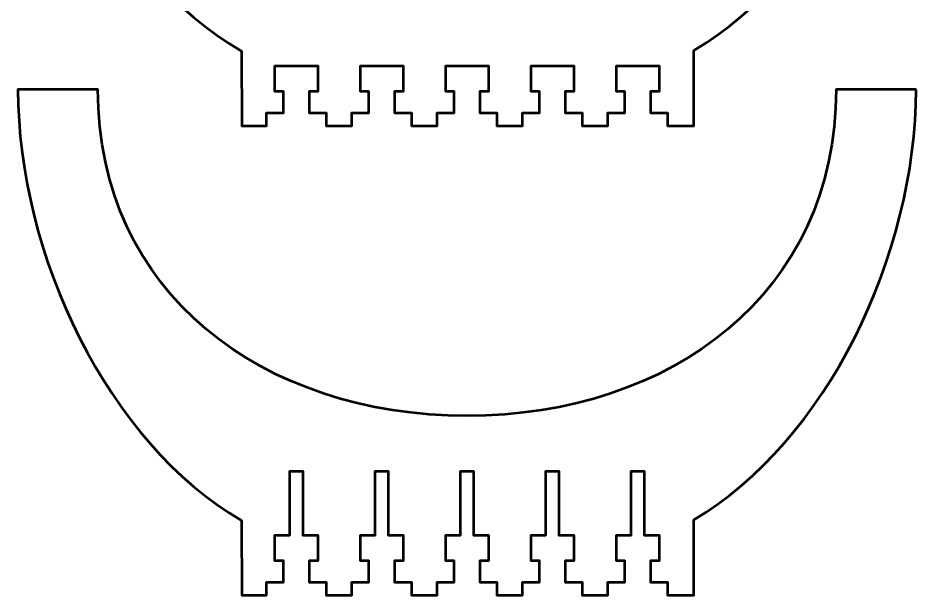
# Model space of a CAD drawing. Header units: centimetres. Extents: x -215 to 208, y -170 to 139.
# Drawn here: x -38.52 to -17.48, y -143.85 to -130.32 of the extents above; entities that cross this region are included whole.
import ezdxf

# ---------------------------------------------------------------- set-up
doc = ezdxf.new("R2010")
doc.units = ezdxf.units.CM
doc.header["$MEASUREMENT"] = 0
doc.layers.add('Layer 1', color=7, linetype='Continuous')

msp = doc.modelspace()

# ---------------------------------------------------------------- linework, layer by layer
at = {"layer": 'Layer 1', "color": 250, "lineweight": 53}
for points, knots in [([(-17.47591, -120.99993), (-17.47591, -120.99993), (-17.47591, -121.00008), (-17.47591, -121.00008), (-17.47591, -121.00008), (-17.47591, -124.87355), (-19.57005, -129.25858), (-22.68742, -131.08548), (-22.68742, -131.08548), (-22.68742, -131.08548), (-22.68742, -132.54994), (-22.68742, -132.54994), (-22.68742, -132.54994), (-22.68742, -132.54994), (-22.68742, -132.54993), (-22.68742, -132.54993), (-22.68742, -132.54993), (-22.68742, -132.54993), (-22.68742, -132.84993), (-22.68742, -132.84993), (-22.68742, -132.84993), (-22.68742, -132.84993), (-23.29992, -132.84993), (-23.29992, -132.84993), (-23.29992, -132.84993), (-23.29992, -132.84993), (-23.29992, -132.54993), (-23.29992, -132.54993), (-23.29992, -132.54993), (-23.29992, -132.54993), (-23.69992, -132.54994), (-23.69992, -132.54994), (-23.69992, -132.54994), (-23.69992, -132.54994), (-23.69992, -132.04993), (-23.69992, -132.04993), (-23.69992, -132.04993), (-23.69992, -132.04993), (-23.49992, -132.04992), (-23.49992, -132.04992), (-23.49992, -132.04992), (-23.49992, -132.04992), (-23.49992, -131.51515), (-23.49992, -131.51515), (-23.49992, -131.51515), (-23.49992, -131.51515), (-23.49992, -131.44993), (-23.49992, -131.44993), (-23.49992, -131.44993), (-23.88325, -131.44993), (-24.11659, -131.44993), (-24.49992, -131.44993), (-24.49992, -131.44993), (-24.49992, -131.44993), (-24.49992, -131.92699), (-24.49992, -131.92699), (-24.49992, -131.92699), (-24.49992, -131.92699), (-24.49992, -132.04992), (-24.49992, -132.04992), (-24.49992, -132.04992), (-24.49992, -132.04992), (-24.29992, -132.04993), (-24.29992, -132.04993), (-24.29992, -132.04993), (-24.29992, -132.04993), (-24.29992, -132.54993), (-24.29992, -132.54993), (-24.29992, -132.54993), (-24.29992, -132.54993), (-24.69992, -132.54993), (-24.69992, -132.54993), (-24.69992, -132.54993), (-24.69992, -132.54993), (-24.69992, -132.84993), (-24.69992, -132.84993), (-24.69992, -132.84993), (-24.69992, -132.84993), (-25.29992, -132.84993), (-25.29992, -132.84993), (-25.29992, -132.84993), (-25.29992, -132.84993), (-25.29992, -132.54993), (-25.29992, -132.54993), (-25.29992, -132.54993), (-25.29992, -132.54993), (-25.69992, -132.54994), (-25.69992, -132.54994), (-25.69992, -132.54994), (-25.69992, -132.54994), (-25.69992, -132.27119), (-25.69992, -132.27119), (-25.69992, -132.27119), (-25.69992, -132.27119), (-25.69992, -132.04993), (-25.69992, -132.04993), (-25.69992, -132.04993), (-25.69992, -132.04993), (-25.49992, -132.04992), (-25.49992, -132.04992), (-25.49992, -132.04992), (-25.49992, -132.04992), (-25.49992, -131.44993), (-25.49992, -131.44993), (-25.49992, -131.44993), (-25.88325, -131.44993), (-26.11659, -131.44993), (-26.49992, -131.44993), (-26.49992, -131.44993), (-26.49992, -131.44993), (-26.49992, -132.04992), (-26.49992, -132.04992), (-26.49992, -132.04992), (-26.49992, -132.04992), (-26.29992, -132.04993), (-26.29992, -132.04993), (-26.29992, -132.04993), (-26.29992, -132.04993), (-26.29992, -132.38664), (-26.29992, -132.38664), (-26.29992, -132.38664), (-26.29992, -132.38664), (-26.29992, -132.54993), (-26.29992, -132.54993), (-26.29992, -132.54993), (-26.29992, -132.54993), (-26.69992, -132.54993), (-26.69992, -132.54993), (-26.69992, -132.54993), (-26.69992, -132.54993), (-26.69992, -132.84993), (-26.69992, -132.84993), (-26.69992, -132.84993), (-26.69992, -132.84993), (-27.29992, -132.84993), (-27.29992, -132.84993), (-27.29992, -132.84993), (-27.29992, -132.84993), (-27.29992, -132.54993), (-27.29992, -132.54993), (-27.29992, -132.54993), (-27.29992, -132.54993), (-27.69992, -132.54993), (-27.69992, -132.54993), (-27.69992, -132.54993), (-27.69992, -132.54993), (-27.69992, -132.51957), (-27.69992, -132.51957), (-27.69992, -132.51957), (-27.69992, -132.51957), (-27.69992, -132.04993), (-27.69992, -132.04993), (-27.69992, -132.04993), (-27.69992, -132.04993), (-27.49992, -132.04992), (-27.49992, -132.04992), (-27.49992, -132.04992), (-27.49992, -132.04992), (-27.49992, -131.44993), (-27.49992, -131.44993), (-27.49992, -131.44993), (-27.88325, -131.44993), (-28.11658, -131.44993), (-28.49991, -131.44993), (-28.49991, -131.44993), (-28.49991, -131.44993), (-28.49991, -132.04992), (-28.49991, -132.04992), (-28.49991, -132.04992), (-28.49991, -132.04992), (-28.29991, -132.04993), (-28.29991, -132.04993), (-28.29991, -132.04993), (-28.29991, -132.04993), (-28.29991, -132.51957), (-28.29991, -132.51957), (-28.29991, -132.51957), (-28.29991, -132.51957), (-28.29991, -132.54994), (-28.29991, -132.54994), (-28.29991, -132.54994), (-28.29991, -132.54994), (-28.69991, -132.54993), (-28.69991, -132.54993), (-28.69991, -132.54993), (-28.69991, -132.54993), (-28.69991, -132.84993), (-28.69991, -132.84993), (-28.69991, -132.84993), (-28.69991, -132.84993), (-29.29991, -132.84993), (-29.29991, -132.84993), (-29.29991, -132.84993), (-29.29991, -132.84993), (-29.29991, -132.54993), (-29.29991, -132.54993), (-29.29991, -132.54993), (-29.29991, -132.54993), (-29.69991, -132.54993), (-29.69991, -132.54993), (-29.69991, -132.54993), (-29.69991, -132.54993), (-29.69991, -132.38665), (-29.69991, -132.38665), (-29.69991, -132.38665), (-29.69991, -132.38665), (-29.69991, -132.04993), (-29.69991, -132.04993), (-29.69991, -132.04993), (-29.69991, -132.04993), (-29.49991, -132.04992), (-29.49991, -132.04992), (-29.49991, -132.04992), (-29.49991, -132.04992), (-29.49991, -131.44993), (-29.49991, -131.44993), (-29.49991, -131.44993), (-29.88324, -131.44993), (-30.11658, -131.44993), (-30.49991, -131.44993), (-30.49991, -131.44993), (-30.49991, -131.44993), (-30.49991, -132.04992), (-30.49991, -132.04992), (-30.49991, -132.04992), (-30.49991, -132.04992), (-30.29991, -132.04993), (-30.29991, -132.04993), (-30.29991, -132.04993), (-30.29991, -132.04993), (-30.29991, -132.2712), (-30.29991, -132.2712), (-30.29991, -132.2712), (-30.29991, -132.2712), (-30.29991, -132.54994), (-30.29991, -132.54994), (-30.29991, -132.54994), (-30.29991, -132.54994), (-30.69991, -132.54993), (-30.69991, -132.54993), (-30.69991, -132.54993), (-30.69991, -132.54993), (-30.69991, -132.84993), (-30.69991, -132.84993), (-30.69991, -132.84993), (-30.69991, -132.84993), (-31.29991, -132.84993), (-31.29991, -132.84993), (-31.29991, -132.84993), (-31.29991, -132.84993), (-31.29991, -132.54993), (-31.29991, -132.54993), (-31.29991, -132.54993), (-31.29991, -132.54993), (-31.69991, -132.54993), (-31.69991, -132.54993), (-31.69991, -132.54993), (-31.69991, -132.54993), (-31.69991, -132.04993), (-31.69991, -132.04993), (-31.69991, -132.04993), (-31.69991, -132.04993), (-31.49991, -132.04992), (-31.49991, -132.04992), (-31.49991, -132.04992), (-31.49991, -132.04992), (-31.49991, -131.92702), (-31.49991, -131.92702), (-31.49991, -131.92702), (-31.49991, -131.92702), (-31.49991, -131.44993), (-31.49991, -131.44993), (-31.49991, -131.44993), (-31.88324, -131.44993), (-32.11658, -131.44993), (-32.49991, -131.44993), (-32.49991, -131.44993), (-32.49991, -131.44993), (-32.49991, -131.5152), (-32.49991, -131.5152), (-32.49991, -131.5152), (-32.49991, -131.5152), (-32.49991, -132.04992), (-32.49991, -132.04992), (-32.49991, -132.04992), (-32.49991, -132.04992), (-32.29991, -132.04993), (-32.29991, -132.04993), (-32.29991, -132.04993), (-32.29991, -132.04993), (-32.29991, -132.54994), (-32.29991, -132.54994), (-32.29991, -132.54994), (-32.29991, -132.54994), (-32.69991, -132.54993), (-32.69991, -132.54993), (-32.69991, -132.54993), (-32.69991, -132.54993), (-32.69991, -132.84993), (-32.69991, -132.84993), (-32.69991, -132.84993), (-32.69991, -132.84993), (-33.27491, -132.84993), (-33.27491, -132.84993), (-33.27491, -132.84993), (-33.27491, -132.84993), (-33.28419, -131.10224), (-33.28419, -131.10224), (-33.28419, -131.10224), (-36.41734, -129.27932), (-38.52409, -124.88531), (-38.52409, -121.00008), (-38.52409, -121.00008), (-38.52409, -121.00008), (-38.52409, -120.99993), (-38.52409, -120.99993), (-38.52409, -120.99993), (-38.52409, -120.99993), (-36.64999, -120.99993), (-36.64999, -120.99993), (-36.64999, -120.99993), (-36.64999, -120.99993), (-36.64999, -121.00006), (-36.64999, -121.00006), (-36.64999, -121.00006), (-36.64999, -124.27268), (-34.83135, -127.18239), (-32.14991, -128.06056), (-32.14991, -128.06056), (-32.14991, -128.06056), (-32.14991, -129.94993), (-32.14991, -129.94993), (-32.14991, -129.94993), (-32.14991, -129.94993), (-31.84991, -129.94993), (-31.84991, -129.94993), (-31.84991, -129.94993), (-31.84991, -129.94993), (-31.84991, -128.15325), (-31.84991, -128.15325), (-31.84991, -128.15325), (-31.31252, -128.31046), (-30.74358, -128.42882), (-30.14991, -128.51034), (-30.14991, -128.51034), (-30.14991, -128.51034), (-30.14991, -129.94993), (-30.14991, -129.94993), (-30.14991, -129.94993), (-30.14991, -129.94993), (-29.84991, -129.94993), (-29.84991, -129.94993), (-29.84991, -129.94993), (-29.84991, -129.94993), (-29.84991, -128.54786), (-29.84991, -128.54786), (-29.84991, -128.54786), (-29.30092, -128.61117), (-28.7324, -128.6442), (-28.14991, -128.64906), (-28.14991, -128.64906), (-28.14991, -128.64906), (-28.14991, -129.94993), (-28.14991, -129.94993), (-28.14991, -129.94993), (-28.14991, -129.94993), (-27.84991, -129.94993), (-27.84991, -129.94993), (-27.84991, -129.94993), (-27.84991, -129.94993), (-27.84991, -128.64906), (-27.84991, -128.64906), (-27.84991, -128.64906), (-27.26739, -128.64423), (-26.69898, -128.61102), (-26.14991, -128.54785), (-26.14991, -128.54785), (-26.14991, -128.54785), (-26.14991, -129.94993), (-26.14991, -129.94993), (-26.14991, -129.94993), (-26.14991, -129.94993), (-25.84991, -129.94993), (-25.84991, -129.94993), (-25.84991, -129.94993), (-25.84991, -129.94993), (-25.84991, -128.51033), (-25.84991, -128.51033), (-25.84991, -128.51033), (-25.25618, -128.42886), (-24.68728, -128.31047), (-24.14991, -128.15323), (-24.14991, -128.15323), (-24.14991, -128.15323), (-24.14991, -129.94993), (-24.14991, -129.94993), (-24.14991, -129.94993), (-24.14991, -129.94993), (-23.84991, -129.94993), (-23.84991, -129.94993), (-23.84991, -129.94993), (-23.84991, -129.94993), (-23.84991, -128.06054), (-23.84991, -128.06054), (-23.84991, -128.06054), (-21.16855, -127.18237), (-19.35, -124.27267), (-19.35, -121.00006), (-19.35, -121.00006), (-19.35, -121.00006), (-19.35, -120.99993), (-19.35, -120.99993), (-19.35, -120.99993), (-19.35, -120.99993), (-17.47591, -120.99993), (-17.47591, -120.99993)], [0, 0, 0, 0, 0.00961538, 0.00961538, 0.00961538, 0.00961538, 0.01923077, 0.01923077, 0.01923077, 0.01923077, 0.02884615, 0.02884615, 0.02884615, 0.02884615, 0.03846154, 0.03846154, 0.03846154, 0.03846154, 0.04807692, 0.04807692, 0.04807692, 0.04807692, 0.05769231, 0.05769231, 0.05769231, 0.05769231, 0.06730769, 0.06730769, 0.06730769, 0.06730769, 0.07692308, 0.07692308, 0.07692308, 0.07692308, 0.08653846, 0.08653846, 0.08653846, 0.08653846, 0.09615385, 0.09615385, 0.09615385, 0.09615385, 0.10576923, 0.10576923, 0.10576923, 0.10576923, 0.11538462, 0.11538462, 0.11538462, 0.11538462, 0.125, 0.125, 0.125, 0.125, 0.13461538, 0.13461538, 0.13461538, 0.13461538, 0.14423077, 0.14423077, 0.14423077, 0.14423077, 0.15384615, 0.15384615, 0.15384615, 0.15384615, 0.16346154, 0.16346154, 0.16346154, 0.16346154, 0.17307692, 0.17307692, 0.17307692, 0.17307692, 0.18269231, 0.18269231, 0.18269231, 0.18269231, 0.19230769, 0.19230769, 0.19230769, 0.19230769, 0.20192308, 0.20192308, 0.20192308, 0.20192308, 0.21153846, 0.21153846, 0.21153846, 0.21153846, 0.22115385, 0.22115385, 0.22115385, 0.22115385, 0.23076923, 0.23076923, 0.23076923, 0.23076923, 0.24038462, 0.24038462, 0.24038462, 0.24038462, 0.25, 0.25, 0.25, 0.25, 0.25961538, 0.25961538, 0.25961538, 0.25961538, 0.26923077, 0.26923077, 0.26923077, 0.26923077, 0.27884615, 0.27884615, 0.27884615, 0.27884615, 0.28846154, 0.28846154, 0.28846154, 0.28846154, 0.29807692, 0.29807692, 0.29807692, 0.29807692, 0.30769231, 0.30769231, 0.30769231, 0.30769231, 0.31730769, 0.31730769, 0.31730769, 0.31730769, 0.32692308, 0.32692308, 0.32692308, 0.32692308, 0.33653846, 0.33653846, 0.33653846, 0.33653846, 0.34615385, 0.34615385, 0.34615385, 0.34615385, 0.35576923, 0.35576923, 0.35576923, 0.35576923, 0.36538462, 0.36538462, 0.36538462, 0.36538462, 0.375, 0.375, 0.375, 0.375, 0.38461538, 0.38461538, 0.38461538, 0.38461538, 0.39423077, 0.39423077, 0.39423077, 0.39423077, 0.40384615, 0.40384615, 0.40384615, 0.40384615, 0.41346154, 0.41346154, 0.41346154, 0.41346154, 0.42307692, 0.42307692, 0.42307692, 0.42307692, 0.43269231, 0.43269231, 0.43269231, 0.43269231, 0.44230769, 0.44230769, 0.44230769, 0.44230769, 0.45192308, 0.45192308, 0.45192308, 0.45192308, 0.46153846, 0.46153846, 0.46153846, 0.46153846, 0.47115385, 0.47115385, 0.47115385, 0.47115385, 0.48076923, 0.48076923, 0.48076923, 0.48076923, 0.49038462, 0.49038462, 0.49038462, 0.49038462, 0.5, 0.5, 0.5, 0.5, 0.50961538, 0.50961538, 0.50961538, 0.50961538, 0.51923077, 0.51923077, 0.51923077, 0.51923077, 0.52884615, 0.52884615, 0.52884615, 0.52884615, 0.53846154, 0.53846154, 0.53846154, 0.53846154, 0.54807692, 0.54807692, 0.54807692, 0.54807692, 0.55769231, 0.55769231, 0.55769231, 0.55769231, 0.56730769, 0.56730769, 0.56730769, 0.56730769, 0.57692308, 0.57692308, 0.57692308, 0.57692308, 0.58653846, 0.58653846, 0.58653846, 0.58653846, 0.59615385, 0.59615385, 0.59615385, 0.59615385, 0.60576923, 0.60576923, 0.60576923, 0.60576923, 0.61538462, 0.61538462, 0.61538462, 0.61538462, 0.625, 0.625, 0.625, 0.625, 0.63461538, 0.63461538, 0.63461538, 0.63461538, 0.64423077, 0.64423077, 0.64423077, 0.64423077, 0.65384615, 0.65384615, 0.65384615, 0.65384615, 0.66346154, 0.66346154, 0.66346154, 0.66346154, 0.67307692, 0.67307692, 0.67307692, 0.67307692, 0.68269231, 0.68269231, 0.68269231, 0.68269231, 0.69230769, 0.69230769, 0.69230769, 0.69230769, 0.70192308, 0.70192308, 0.70192308, 0.70192308, 0.71153846, 0.71153846, 0.71153846, 0.71153846, 0.72115385, 0.72115385, 0.72115385, 0.72115385, 0.73076923, 0.73076923, 0.73076923, 0.73076923, 0.74038462, 0.74038462, 0.74038462, 0.74038462, 0.75, 0.75, 0.75, 0.75, 0.75961538, 0.75961538, 0.75961538, 0.75961538, 0.76923077, 0.76923077, 0.76923077, 0.76923077, 0.77884615, 0.77884615, 0.77884615, 0.77884615, 0.78846154, 0.78846154, 0.78846154, 0.78846154, 0.79807692, 0.79807692, 0.79807692, 0.79807692, 0.80769231, 0.80769231, 0.80769231, 0.80769231, 0.81730769, 0.81730769, 0.81730769, 0.81730769, 0.82692308, 0.82692308, 0.82692308, 0.82692308, 0.83653846, 0.83653846, 0.83653846, 0.83653846, 0.84615385, 0.84615385, 0.84615385, 0.84615385, 0.85576923, 0.85576923, 0.85576923, 0.85576923, 0.86538462, 0.86538462, 0.86538462, 0.86538462, 0.875, 0.875, 0.875, 0.875, 0.88461538, 0.88461538, 0.88461538, 0.88461538, 0.89423077, 0.89423077, 0.89423077, 0.89423077, 0.90384615, 0.90384615, 0.90384615, 0.90384615, 0.91346154, 0.91346154, 0.91346154, 0.91346154, 0.92307692, 0.92307692, 0.92307692, 0.92307692, 0.93269231, 0.93269231, 0.93269231, 0.93269231, 0.94230769, 0.94230769, 0.94230769, 0.94230769, 0.95192308, 0.95192308, 0.95192308, 0.95192308, 0.96153846, 0.96153846, 0.96153846, 0.96153846, 0.97115385, 0.97115385, 0.97115385, 0.97115385, 0.98076923, 0.98076923, 0.98076923, 0.98076923, 0.99038462, 0.99038462, 0.99038462, 0.99038462, 1, 1, 1, 1]), ([(-17.47591, -131.99993), (-17.47591, -131.99993), (-17.47591, -132.00008), (-17.47591, -132.00008), (-17.47591, -132.00008), (-17.47591, -135.87354), (-19.57005, -140.25858), (-22.68742, -142.08548), (-22.68742, -142.08548), (-22.68742, -142.08548), (-22.68742, -143.54994), (-22.68742, -143.54994), (-22.68742, -143.54994), (-22.68742, -143.54994), (-22.68742, -143.54993), (-22.68742, -143.54993), (-22.68742, -143.54993), (-22.68742, -143.54993), (-22.68742, -143.84993), (-22.68742, -143.84993), (-22.68742, -143.84993), (-22.68742, -143.84993), (-23.29992, -143.84993), (-23.29992, -143.84993), (-23.29992, -143.84993), (-23.29992, -143.84993), (-23.29992, -143.54993), (-23.29992, -143.54993), (-23.29992, -143.54993), (-23.29992, -143.54993), (-23.69992, -143.54994), (-23.69992, -143.54994), (-23.69992, -143.54994), (-23.69992, -143.54994), (-23.69992, -143.04993), (-23.69992, -143.04993), (-23.69992, -143.04993), (-23.69992, -143.04993), (-23.49992, -143.04992), (-23.49992, -143.04992), (-23.49992, -143.04992), (-23.49992, -143.04992), (-23.49992, -142.51515), (-23.49992, -142.51515), (-23.49992, -142.51515), (-23.49992, -142.51515), (-23.49992, -142.44993), (-23.49992, -142.44993), (-23.49992, -142.44993), (-23.49992, -142.44993), (-23.84991, -142.44993), (-23.84991, -142.44993), (-23.84991, -142.44993), (-23.84991, -142.44993), (-23.84991, -140.94993), (-23.84991, -140.94993), (-23.84991, -140.94993), (-23.84991, -140.94993), (-24.14991, -140.94993), (-24.14991, -140.94993), (-24.14991, -140.94993), (-24.14991, -140.94993), (-24.14991, -142.44993), (-24.14991, -142.44993), (-24.14991, -142.44993), (-24.14991, -142.44993), (-24.49992, -142.44993), (-24.49992, -142.44993), (-24.49992, -142.44993), (-24.49992, -142.44993), (-24.49992, -142.92699), (-24.49992, -142.92699), (-24.49992, -142.92699), (-24.49992, -142.92699), (-24.49992, -143.04992), (-24.49992, -143.04992), (-24.49992, -143.04992), (-24.49992, -143.04992), (-24.29992, -143.04993), (-24.29992, -143.04993), (-24.29992, -143.04993), (-24.29992, -143.04993), (-24.29992, -143.54993), (-24.29992, -143.54993), (-24.29992, -143.54993), (-24.29992, -143.54993), (-24.69992, -143.54993), (-24.69992, -143.54993), (-24.69992, -143.54993), (-24.69992, -143.54993), (-24.69992, -143.84993), (-24.69992, -143.84993), (-24.69992, -143.84993), (-24.69992, -143.84993), (-25.29992, -143.84993), (-25.29992, -143.84993), (-25.29992, -143.84993), (-25.29992, -143.84993), (-25.29992, -143.54993), (-25.29992, -143.54993), (-25.29992, -143.54993), (-25.29992, -143.54993), (-25.69992, -143.54994), (-25.69992, -143.54994), (-25.69992, -143.54994), (-25.69992, -143.54994), (-25.69992, -143.27119), (-25.69992, -143.27119), (-25.69992, -143.27119), (-25.69992, -143.27119), (-25.69992, -143.04993), (-25.69992, -143.04993), (-25.69992, -143.04993), (-25.69992, -143.04993), (-25.49992, -143.04992), (-25.49992, -143.04992), (-25.49992, -143.04992), (-25.49992, -143.04992), (-25.49992, -142.44993), (-25.49992, -142.44993), (-25.49992, -142.44993), (-25.49992, -142.44993), (-25.84991, -142.44993), (-25.84991, -142.44993), (-25.84991, -142.44993), (-25.84991, -142.44993), (-25.84991, -140.94993), (-25.84991, -140.94993), (-25.84991, -140.94993), (-25.84991, -140.94993), (-26.14991, -140.94993), (-26.14991, -140.94993), (-26.14991, -140.94993), (-26.14991, -140.94993), (-26.14991, -142.44993), (-26.14991, -142.44993), (-26.14991, -142.44993), (-26.14991, -142.44993), (-26.49992, -142.44993), (-26.49992, -142.44993), (-26.49992, -142.44993), (-26.49992, -142.44993), (-26.49992, -143.04992), (-26.49992, -143.04992), (-26.49992, -143.04992), (-26.49992, -143.04992), (-26.29992, -143.04993), (-26.29992, -143.04993), (-26.29992, -143.04993), (-26.29992, -143.04993), (-26.29992, -143.38664), (-26.29992, -143.38664), (-26.29992, -143.38664), (-26.29992, -143.38664), (-26.29992, -143.54993), (-26.29992, -143.54993), (-26.29992, -143.54993), (-26.29992, -143.54993), (-26.69992, -143.54993), (-26.69992, -143.54993), (-26.69992, -143.54993), (-26.69992, -143.54993), (-26.69992, -143.84993), (-26.69992, -143.84993), (-26.69992, -143.84993), (-26.69992, -143.84993), (-27.29992, -143.84993), (-27.29992, -143.84993), (-27.29992, -143.84993), (-27.29992, -143.84993), (-27.29992, -143.54993), (-27.29992, -143.54993), (-27.29992, -143.54993), (-27.29992, -143.54993), (-27.69992, -143.54993), (-27.69992, -143.54993), (-27.69992, -143.54993), (-27.69992, -143.54993), (-27.69992, -143.51957), (-27.69992, -143.51957), (-27.69992, -143.51957), (-27.69992, -143.51957), (-27.69992, -143.04993), (-27.69992, -143.04993), (-27.69992, -143.04993), (-27.69992, -143.04993), (-27.49992, -143.04992), (-27.49992, -143.04992), (-27.49992, -143.04992), (-27.49992, -143.04992), (-27.49992, -142.44993), (-27.49992, -142.44993), (-27.49992, -142.44993), (-27.49992, -142.44993), (-27.84991, -142.44993), (-27.84991, -142.44993), (-27.84991, -142.44993), (-27.84991, -142.44993), (-27.84991, -140.94993), (-27.84991, -140.94993), (-27.84991, -140.94993), (-27.84991, -140.94993), (-28.14991, -140.94993), (-28.14991, -140.94993), (-28.14991, -140.94993), (-28.14991, -140.94993), (-28.14991, -142.44993), (-28.14991, -142.44993), (-28.14991, -142.44993), (-28.14991, -142.44993), (-28.49991, -142.44993), (-28.49991, -142.44993), (-28.49991, -142.44993), (-28.49991, -142.44993), (-28.49991, -143.04992), (-28.49991, -143.04992), (-28.49991, -143.04992), (-28.49991, -143.04992), (-28.29991, -143.04993), (-28.29991, -143.04993), (-28.29991, -143.04993), (-28.29991, -143.04993), (-28.29991, -143.51957), (-28.29991, -143.51957), (-28.29991, -143.51957), (-28.29991, -143.51957), (-28.29991, -143.54994), (-28.29991, -143.54994), (-28.29991, -143.54994), (-28.29991, -143.54994), (-28.69991, -143.54993), (-28.69991, -143.54993), (-28.69991, -143.54993), (-28.69991, -143.54993), (-28.69991, -143.84993), (-28.69991, -143.84993), (-28.69991, -143.84993), (-28.69991, -143.84993), (-29.29991, -143.84993), (-29.29991, -143.84993), (-29.29991, -143.84993), (-29.29991, -143.84993), (-29.29991, -143.54993), (-29.29991, -143.54993), (-29.29991, -143.54993), (-29.29991, -143.54993), (-29.69991, -143.54993), (-29.69991, -143.54993), (-29.69991, -143.54993), (-29.69991, -143.54993), (-29.69991, -143.38665), (-29.69991, -143.38665), (-29.69991, -143.38665), (-29.69991, -143.38665), (-29.69991, -143.04993), (-29.69991, -143.04993), (-29.69991, -143.04993), (-29.69991, -143.04993), (-29.49991, -143.04992), (-29.49991, -143.04992), (-29.49991, -143.04992), (-29.49991, -143.04992), (-29.49991, -142.44993), (-29.49991, -142.44993), (-29.49991, -142.44993), (-29.49991, -142.44993), (-29.84991, -142.44993), (-29.84991, -142.44993), (-29.84991, -142.44993), (-29.84991, -142.44993), (-29.84991, -140.94993), (-29.84991, -140.94993), (-29.84991, -140.94993), (-29.84991, -140.94993), (-30.14991, -140.94993), (-30.14991, -140.94993), (-30.14991, -140.94993), (-30.14991, -140.94993), (-30.14991, -142.44993), (-30.14991, -142.44993), (-30.14991, -142.44993), (-30.14991, -142.44993), (-30.49991, -142.44993), (-30.49991, -142.44993), (-30.49991, -142.44993), (-30.49991, -142.44993), (-30.49991, -143.04992), (-30.49991, -143.04992), (-30.49991, -143.04992), (-30.49991, -143.04992), (-30.29991, -143.04993), (-30.29991, -143.04993), (-30.29991, -143.04993), (-30.29991, -143.04993), (-30.29991, -143.2712), (-30.29991, -143.2712), (-30.29991, -143.2712), (-30.29991, -143.2712), (-30.29991, -143.54994), (-30.29991, -143.54994), (-30.29991, -143.54994), (-30.29991, -143.54994), (-30.69991, -143.54993), (-30.69991, -143.54993), (-30.69991, -143.54993), (-30.69991, -143.54993), (-30.69991, -143.84993), (-30.69991, -143.84993), (-30.69991, -143.84993), (-30.69991, -143.84993), (-31.29991, -143.84993), (-31.29991, -143.84993), (-31.29991, -143.84993), (-31.29991, -143.84993), (-31.29991, -143.54993), (-31.29991, -143.54993), (-31.29991, -143.54993), (-31.29991, -143.54993), (-31.69991, -143.54993), (-31.69991, -143.54993), (-31.69991, -143.54993), (-31.69991, -143.54993), (-31.69991, -143.04993), (-31.69991, -143.04993), (-31.69991, -143.04993), (-31.69991, -143.04993), (-31.49991, -143.04992), (-31.49991, -143.04992), (-31.49991, -143.04992), (-31.49991, -143.04992), (-31.49991, -142.92702), (-31.49991, -142.92702), (-31.49991, -142.92702), (-31.49991, -142.92702), (-31.49991, -142.44993), (-31.49991, -142.44993), (-31.49991, -142.44993), (-31.49991, -142.44993), (-31.84991, -142.44993), (-31.84991, -142.44993), (-31.84991, -142.44993), (-31.84991, -142.44993), (-31.84991, -140.94993), (-31.84991, -140.94993), (-31.84991, -140.94993), (-31.84991, -140.94993), (-32.14991, -140.94993), (-32.14991, -140.94993), (-32.14991, -140.94993), (-32.14991, -140.94993), (-32.14991, -142.44993), (-32.14991, -142.44993), (-32.14991, -142.44993), (-32.14991, -142.44993), (-32.49991, -142.44993), (-32.49991, -142.44993), (-32.49991, -142.44993), (-32.49991, -142.44993), (-32.49991, -142.5152), (-32.49991, -142.5152), (-32.49991, -142.5152), (-32.49991, -142.5152), (-32.49991, -143.04992), (-32.49991, -143.04992), (-32.49991, -143.04992), (-32.49991, -143.04992), (-32.29991, -143.04993), (-32.29991, -143.04993), (-32.29991, -143.04993), (-32.29991, -143.04993), (-32.29991, -143.54994), (-32.29991, -143.54994), (-32.29991, -143.54994), (-32.29991, -143.54994), (-32.69991, -143.54993), (-32.69991, -143.54993), (-32.69991, -143.54993), (-32.69991, -143.54993), (-32.69991, -143.84993), (-32.69991, -143.84993), (-32.69991, -143.84993), (-32.69991, -143.84993), (-33.27491, -143.84993), (-33.27491, -143.84993), (-33.27491, -143.84993), (-33.27491, -143.84993), (-33.28419, -142.10224), (-33.28419, -142.10224), (-33.28419, -142.10224), (-36.41734, -140.27932), (-38.52409, -135.88531), (-38.52409, -132.00008), (-38.52409, -132.00008), (-38.52409, -132.00008), (-38.52409, -131.99993), (-38.52409, -131.99993), (-38.52409, -131.99993), (-38.52409, -131.99993), (-36.64999, -131.99993), (-36.64999, -131.99993), (-36.64999, -131.99993), (-36.64999, -131.99993), (-36.64999, -132.00006), (-36.64999, -132.00006), (-36.64999, -132.00006), (-36.64999, -136.77642), (-32.77638, -139.64999), (-27.99993, -139.64999), (-27.99993, -139.64999), (-23.22348, -139.64999), (-19.35, -136.77645), (-19.35, -132.00006), (-19.35, -132.00006), (-19.35, -132.00006), (-19.35, -131.99993), (-19.35, -131.99993), (-19.35, -131.99993), (-19.35, -131.99993), (-17.47591, -131.99993), (-17.47591, -131.99993)], [0, 0, 0, 0, 0.00952381, 0.00952381, 0.00952381, 0.00952381, 0.01904762, 0.01904762, 0.01904762, 0.01904762, 0.02857143, 0.02857143, 0.02857143, 0.02857143, 0.03809524, 0.03809524, 0.03809524, 0.03809524, 0.04761905, 0.04761905, 0.04761905, 0.04761905, 0.05714286, 0.05714286, 0.05714286, 0.05714286, 0.06666667, 0.06666667, 0.06666667, 0.06666667, 0.07619048, 0.07619048, 0.07619048, 0.07619048, 0.08571429, 0.08571429, 0.08571429, 0.08571429, 0.0952381, 0.0952381, 0.0952381, 0.0952381, 0.1047619, 0.1047619, 0.1047619, 0.1047619, 0.11428571, 0.11428571, 0.11428571, 0.11428571, 0.12380952, 0.12380952, 0.12380952, 0.12380952, 0.13333333, 0.13333333, 0.13333333, 0.13333333, 0.14285714, 0.14285714, 0.14285714, 0.14285714, 0.15238095, 0.15238095, 0.15238095, 0.15238095, 0.16190476, 0.16190476, 0.16190476, 0.16190476, 0.17142857, 0.17142857, 0.17142857, 0.17142857, 0.18095238, 0.18095238, 0.18095238, 0.18095238, 0.19047619, 0.19047619, 0.19047619, 0.19047619, 0.2, 0.2, 0.2, 0.2, 0.20952381, 0.20952381, 0.20952381, 0.20952381, 0.21904762, 0.21904762, 0.21904762, 0.21904762, 0.22857143, 0.22857143, 0.22857143, 0.22857143, 0.23809524, 0.23809524, 0.23809524, 0.23809524, 0.24761905, 0.24761905, 0.24761905, 0.24761905, 0.25714286, 0.25714286, 0.25714286, 0.25714286, 0.26666667, 0.26666667, 0.26666667, 0.26666667, 0.27619048, 0.27619048, 0.27619048, 0.27619048, 0.28571429, 0.28571429, 0.28571429, 0.28571429, 0.2952381, 0.2952381, 0.2952381, 0.2952381, 0.3047619, 0.3047619, 0.3047619, 0.3047619, 0.31428571, 0.31428571, 0.31428571, 0.31428571, 0.32380952, 0.32380952, 0.32380952, 0.32380952, 0.33333333, 0.33333333, 0.33333333, 0.33333333, 0.34285714, 0.34285714, 0.34285714, 0.34285714, 0.35238095, 0.35238095, 0.35238095, 0.35238095, 0.36190476, 0.36190476, 0.36190476, 0.36190476, 0.37142857, 0.37142857, 0.37142857, 0.37142857, 0.38095238, 0.38095238, 0.38095238, 0.38095238, 0.39047619, 0.39047619, 0.39047619, 0.39047619, 0.4, 0.4, 0.4, 0.4, 0.40952381, 0.40952381, 0.40952381, 0.40952381, 0.41904762, 0.41904762, 0.41904762, 0.41904762, 0.42857143, 0.42857143, 0.42857143, 0.42857143, 0.43809524, 0.43809524, 0.43809524, 0.43809524, 0.44761905, 0.44761905, 0.44761905, 0.44761905, 0.45714286, 0.45714286, 0.45714286, 0.45714286, 0.46666667, 0.46666667, 0.46666667, 0.46666667, 0.47619048, 0.47619048, 0.47619048, 0.47619048, 0.48571429, 0.48571429, 0.48571429, 0.48571429, 0.4952381, 0.4952381, 0.4952381, 0.4952381, 0.5047619, 0.5047619, 0.5047619, 0.5047619, 0.51428571, 0.51428571, 0.51428571, 0.51428571, 0.52380952, 0.52380952, 0.52380952, 0.52380952, 0.53333333, 0.53333333, 0.53333333, 0.53333333, 0.54285714, 0.54285714, 0.54285714, 0.54285714, 0.55238095, 0.55238095, 0.55238095, 0.55238095, 0.56190476, 0.56190476, 0.56190476, 0.56190476, 0.57142857, 0.57142857, 0.57142857, 0.57142857, 0.58095238, 0.58095238, 0.58095238, 0.58095238, 0.59047619, 0.59047619, 0.59047619, 0.59047619, 0.6, 0.6, 0.6, 0.6, 0.60952381, 0.60952381, 0.60952381, 0.60952381, 0.61904762, 0.61904762, 0.61904762, 0.61904762, 0.62857143, 0.62857143, 0.62857143, 0.62857143, 0.63809524, 0.63809524, 0.63809524, 0.63809524, 0.64761905, 0.64761905, 0.64761905, 0.64761905, 0.65714286, 0.65714286, 0.65714286, 0.65714286, 0.66666667, 0.66666667, 0.66666667, 0.66666667, 0.67619048, 0.67619048, 0.67619048, 0.67619048, 0.68571429, 0.68571429, 0.68571429, 0.68571429, 0.6952381, 0.6952381, 0.6952381, 0.6952381, 0.7047619, 0.7047619, 0.7047619, 0.7047619, 0.71428571, 0.71428571, 0.71428571, 0.71428571, 0.72380952, 0.72380952, 0.72380952, 0.72380952, 0.73333333, 0.73333333, 0.73333333, 0.73333333, 0.74285714, 0.74285714, 0.74285714, 0.74285714, 0.75238095, 0.75238095, 0.75238095, 0.75238095, 0.76190476, 0.76190476, 0.76190476, 0.76190476, 0.77142857, 0.77142857, 0.77142857, 0.77142857, 0.78095238, 0.78095238, 0.78095238, 0.78095238, 0.79047619, 0.79047619, 0.79047619, 0.79047619, 0.8, 0.8, 0.8, 0.8, 0.80952381, 0.80952381, 0.80952381, 0.80952381, 0.81904762, 0.81904762, 0.81904762, 0.81904762, 0.82857143, 0.82857143, 0.82857143, 0.82857143, 0.83809524, 0.83809524, 0.83809524, 0.83809524, 0.84761905, 0.84761905, 0.84761905, 0.84761905, 0.85714286, 0.85714286, 0.85714286, 0.85714286, 0.86666667, 0.86666667, 0.86666667, 0.86666667, 0.87619048, 0.87619048, 0.87619048, 0.87619048, 0.88571429, 0.88571429, 0.88571429, 0.88571429, 0.8952381, 0.8952381, 0.8952381, 0.8952381, 0.9047619, 0.9047619, 0.9047619, 0.9047619, 0.91428571, 0.91428571, 0.91428571, 0.91428571, 0.92380952, 0.92380952, 0.92380952, 0.92380952, 0.93333333, 0.93333333, 0.93333333, 0.93333333, 0.94285714, 0.94285714, 0.94285714, 0.94285714, 0.95238095, 0.95238095, 0.95238095, 0.95238095, 0.96190476, 0.96190476, 0.96190476, 0.96190476, 0.97142857, 0.97142857, 0.97142857, 0.97142857, 0.98095238, 0.98095238, 0.98095238, 0.98095238, 0.99047619, 0.99047619, 0.99047619, 0.99047619, 1, 1, 1, 1])]:
    msp.add_open_spline(points, degree=3, knots=knots, dxfattribs=at)

doc.saveas('drawing.dxf')
